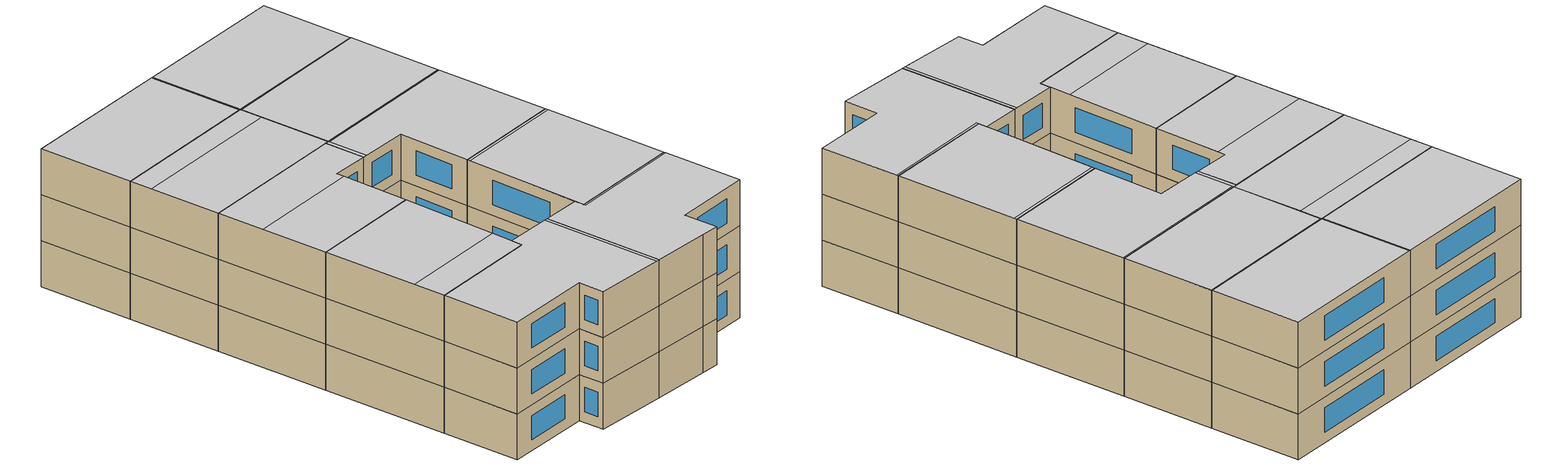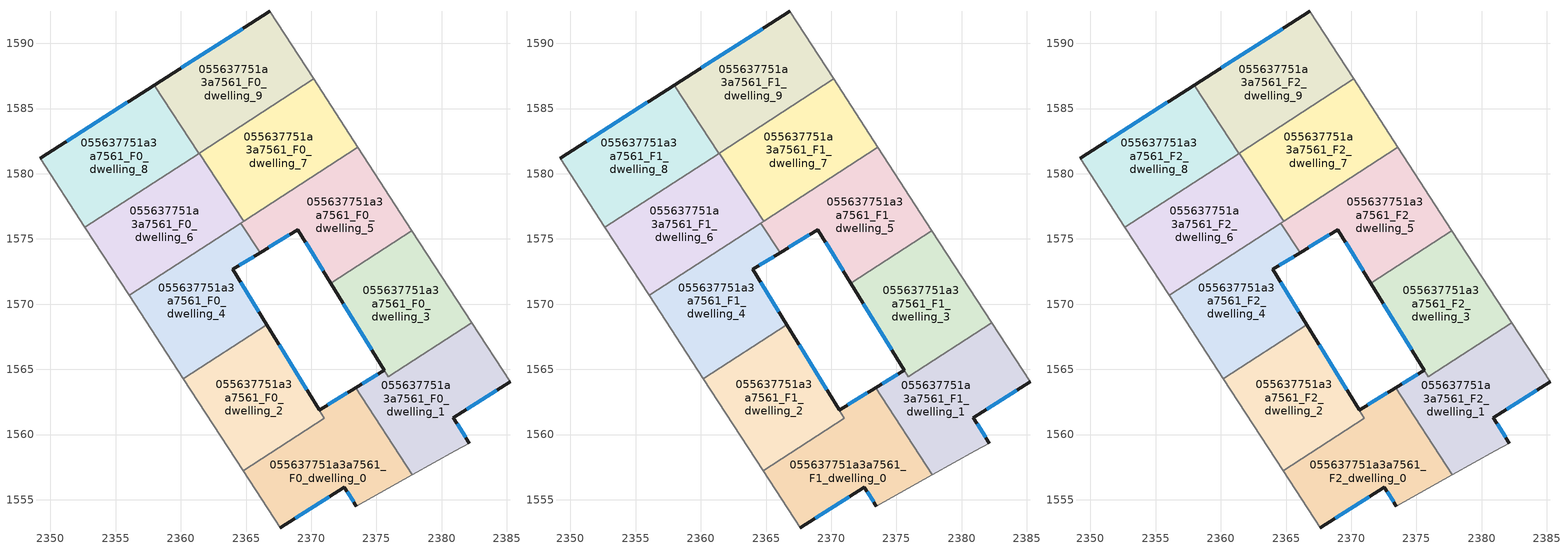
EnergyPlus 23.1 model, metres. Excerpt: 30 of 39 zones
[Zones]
055637751a3a7561_F0_dwelling_0
 floor ground (EU_floor_Construction): 2373.41,1563.59 2377.74,1556.91 2373.46,1554.52 2372.52,1555.98 2367.64,1552.87 2364.8,1557.23 2370.99,1561.25 2370.6,1561.88 z0
 wall outside (EU_wall_Construction): 2373.41,1563.59 2370.6,1561.88 / 2367.64,1552.87 2372.52,1555.98 2373.46,1554.52 z0:3
 wall to 055637751a3a7561_F0_dwelling_2 (EU_wall_Construction): 2370.6,1561.88 2370.99,1561.25 2364.8,1557.23 z0:3
 wall adiabatic (EU_wall_Construction): 2373.46,1554.52 2377.74,1556.91 / 2364.8,1557.23 2367.64,1552.87 z0:3
 wall to 055637751a3a7561_F0_dwelling_1 (EU_wall_Construction): 2377.74,1556.91 2373.41,1563.59 z0:3
 window (EU_Window_Construction): 2372.75,1563.19 2371.26,1562.29 / 2372.74,1555.63 2373.24,1554.86 / 2368.79,1553.6 2371.38,1555.25 z0.7:2.3
055637751a3a7561_F0_dwelling_1
 floor ground (EU_floor_Construction): 2382.3,1568.58 2385.24,1564.05 2380.89,1561.29 2382.12,1559.35 2381.05,1558.77 2377.74,1556.91 2373.41,1563.59 2375.6,1564.93 2375.91,1564.43 z0
 wall outside (EU_wall_Construction): 2382.12,1559.35 2380.89,1561.29 2385.24,1564.05 / 2375.6,1564.93 2373.41,1563.59 z0:3
 wall to 055637751a3a7561_F0_dwelling_3 (EU_wall_Construction): 2382.3,1568.58 2375.91,1564.43 2375.6,1564.93 z0:3
 wall adiabatic (EU_wall_Construction): 2385.24,1564.05 2382.3,1568.58 / 2377.74,1556.91 2381.05,1558.77 2382.12,1559.35 z0:3
 window (EU_Window_Construction): 2381.91,1561.93 2384.22,1563.4 / 2381.83,1559.81 2381.18,1560.83 / 2375.09,1564.62 2373.93,1563.91 z0.7:2.3
055637751a3a7561_F0_dwelling_2
 floor ground (EU_floor_Construction): 2366.59,1568.43 2370.99,1561.25 2364.8,1557.23 2360.2,1564.29 z0
 wall outside (EU_wall_Construction): 2370.6,1561.89 2366.59,1568.43 z0:3
 wall adiabatic (EU_wall_Construction): 2360.2,1564.29 2364.8,1557.23 z0:3
 wall to 055637751a3a7561_F0_dwelling_4 (EU_wall_Construction): 2366.59,1568.43 2360.2,1564.29 z0:3
 window (EU_Window_Construction): 2369.66,1563.42 2367.53,1566.9 z0.7:2.3
055637751a3a7561_F0_dwelling_3
 floor ground (EU_floor_Construction): 2377.72,1575.65 2382.3,1568.58 2375.91,1564.43 2371.5,1571.62 z0
 wall outside (EU_wall_Construction): 2371.5,1571.62 2375.6,1564.93 z0:3
 wall to 055637751a3a7561_F0_dwelling_5 (EU_wall_Construction): 2377.72,1575.65 2371.5,1571.62 z0:3
 wall adiabatic (EU_wall_Construction): 2382.3,1568.58 2377.72,1575.65 z0:3
 window (EU_Window_Construction): 2372.46,1570.05 2374.64,1566.5 z0.7:2.3
055637751a3a7561_F0_dwelling_4
 floor ground (EU_floor_Construction): 2364.6,1576.22 2366.08,1573.95 2363.98,1572.68 2366.59,1568.43 2360.2,1564.29 2356.05,1570.68 z0
 wall outside (EU_wall_Construction): 2366.59,1568.43 2363.98,1572.68 2366.08,1573.95 z0:3
 wall adiabatic (EU_wall_Construction): 2356.05,1570.68 2360.2,1564.29 z0:3
 wall to 055637751a3a7561_F0_dwelling_5 (EU_wall_Construction): 2366.08,1573.95 2364.6,1576.22 z0:3
 wall to 055637751a3a7561_F0_dwelling_6 (EU_wall_Construction): 2364.6,1576.22 2356.05,1570.68 z0:3
 window (EU_Window_Construction): 2365.98,1569.43 2364.6,1571.68 / 2364.48,1572.98 2365.58,1573.65 z0.7:2.3
055637751a3a7561_F0_dwelling_5
 floor ground (EU_floor_Construction): 2373.58,1582.04 2377.72,1575.65 2371.5,1571.62 2368.98,1575.72 2366.08,1573.95 2364.6,1576.22 z0
 wall outside (EU_wall_Construction): 2366.08,1573.95 2368.98,1575.72 2371.5,1571.62 z0:3
 wall adiabatic (EU_wall_Construction): 2377.72,1575.65 2373.58,1582.04 z0:3
 wall to 055637751a3a7561_F0_dwelling_7 (EU_wall_Construction): 2373.58,1582.04 2364.81,1576.36 z0:3
 wall to 055637751a3a7561_F0_dwelling_6 (EU_wall_Construction): 2364.81,1576.36 2364.6,1576.22 z0:3
 window (EU_Window_Construction): 2369.57,1574.76 2370.91,1572.58 / 2366.76,1574.37 2368.3,1575.31 z0.7:2.3
055637751a3a7561_F0_dwelling_6
 floor ground (EU_floor_Construction): 2361.41,1581.59 2364.81,1576.36 2356.05,1570.68 2352.64,1575.91 z0
 wall adiabatic (EU_wall_Construction): 2352.64,1575.91 2356.05,1570.68 z0:3
 wall to 055637751a3a7561_F0_dwelling_7 (EU_wall_Construction): 2364.81,1576.36 2361.41,1581.59 z0:3
 wall to 055637751a3a7561_F0_dwelling_8 (EU_wall_Construction): 2361.36,1581.55 2352.64,1575.91 z0:3
 wall to 055637751a3a7561_F0_dwelling_9 (EU_wall_Construction): 2361.41,1581.59 2361.36,1581.55 z0:3
055637751a3a7561_F0_dwelling_7
 floor ground (EU_floor_Construction): 2370.18,1587.28 2373.58,1582.04 2364.81,1576.36 2361.41,1581.59 z0
 wall adiabatic (EU_wall_Construction): 2373.58,1582.04 2370.18,1587.28 z0:3
 wall to 055637751a3a7561_F0_dwelling_9 (EU_wall_Construction): 2370.18,1587.28 2361.41,1581.59 z0:3
055637751a3a7561_F0_dwelling_8
 floor ground (EU_floor_Construction): 2357.97,1586.79 2361.36,1581.55 2352.64,1575.91 2349.2,1581.2 z0
 wall outside (EU_wall_Construction): 2357.97,1586.79 2349.2,1581.2 z0:3
 wall adiabatic (EU_wall_Construction): 2349.2,1581.2 2352.64,1575.91 z0:3
 wall to 055637751a3a7561_F0_dwelling_9 (EU_wall_Construction): 2361.36,1581.55 2357.97,1586.79 z0:3
 window (EU_Window_Construction): 2355.91,1585.47 2351.26,1582.51 z0.7:2.3
055637751a3a7561_F0_dwelling_9
 floor ground (EU_floor_Construction): 2366.83,1592.45 2370.18,1587.28 2361.36,1581.55 2357.97,1586.79 z0
 wall outside (EU_wall_Construction): 2366.83,1592.45 2357.97,1586.79 z0:3
 wall adiabatic (EU_wall_Construction): 2370.18,1587.28 2366.83,1592.45 z0:3
 window (EU_Window_Construction): 2364.75,1591.12 2360.05,1588.12 z0.7:2.3
055637751a3a7561_F1_dwelling_0
 floor to 055637751a3a7561_F0_dwelling_0 (EU_floor_Construction): 2373.41,1563.59 2377.74,1556.91 2373.46,1554.52 2372.52,1555.98 2367.64,1552.87 2364.8,1557.23 2370.99,1561.25 2370.6,1561.88 z3
 wall outside (EU_wall_Construction): 2373.41,1563.59 2370.6,1561.88 / 2367.64,1552.87 2372.52,1555.98 2373.46,1554.52 z3:6
 wall to 055637751a3a7561_F1_dwelling_2 (EU_wall_Construction): 2370.6,1561.88 2370.99,1561.25 2364.8,1557.23 z3:6
 wall adiabatic (EU_wall_Construction): 2373.46,1554.52 2377.74,1556.91 / 2364.8,1557.23 2367.64,1552.87 z3:6
 wall to 055637751a3a7561_F1_dwelling_1 (EU_wall_Construction): 2377.74,1556.91 2373.41,1563.59 z3:6
 window (EU_Window_Construction): 2372.75,1563.19 2371.26,1562.29 / 2372.74,1555.63 2373.24,1554.86 / 2368.79,1553.6 2371.38,1555.25 z3.7:5.3
055637751a3a7561_F1_dwelling_1
 floor to 055637751a3a7561_F0_dwelling_1 (EU_floor_Construction): 2382.3,1568.58 2385.24,1564.05 2380.89,1561.29 2382.12,1559.35 2381.05,1558.77 2377.74,1556.91 2373.41,1563.59 2375.6,1564.93 2375.91,1564.43 z3
 wall outside (EU_wall_Construction): 2382.12,1559.35 2380.89,1561.29 2385.24,1564.05 / 2375.6,1564.93 2373.41,1563.59 z3:6
 wall to 055637751a3a7561_F1_dwelling_3 (EU_wall_Construction): 2382.3,1568.58 2375.91,1564.43 2375.6,1564.93 z3:6
 wall adiabatic (EU_wall_Construction): 2385.24,1564.05 2382.3,1568.58 / 2377.74,1556.91 2381.05,1558.77 2382.12,1559.35 z3:6
 window (EU_Window_Construction): 2381.91,1561.93 2384.22,1563.4 / 2381.83,1559.81 2381.18,1560.83 / 2375.09,1564.62 2373.93,1563.91 z3.7:5.3
055637751a3a7561_F1_dwelling_2
 floor to 055637751a3a7561_F0_dwelling_2 (EU_floor_Construction): 2366.59,1568.43 2370.99,1561.25 2364.8,1557.23 2360.2,1564.29 z3
 wall outside (EU_wall_Construction): 2370.6,1561.89 2366.59,1568.43 z3:6
 wall adiabatic (EU_wall_Construction): 2360.2,1564.29 2364.8,1557.23 z3:6
 wall to 055637751a3a7561_F1_dwelling_4 (EU_wall_Construction): 2366.59,1568.43 2360.2,1564.29 z3:6
 window (EU_Window_Construction): 2369.66,1563.42 2367.53,1566.9 z3.7:5.3
055637751a3a7561_F1_dwelling_3
 floor to 055637751a3a7561_F0_dwelling_3 (EU_floor_Construction): 2377.72,1575.65 2382.3,1568.58 2375.91,1564.43 2371.5,1571.62 z3
 wall outside (EU_wall_Construction): 2371.5,1571.62 2375.6,1564.93 z3:6
 wall to 055637751a3a7561_F1_dwelling_5 (EU_wall_Construction): 2377.72,1575.65 2371.5,1571.62 z3:6
 wall adiabatic (EU_wall_Construction): 2382.3,1568.58 2377.72,1575.65 z3:6
 window (EU_Window_Construction): 2372.46,1570.05 2374.64,1566.5 z3.7:5.3
055637751a3a7561_F1_dwelling_4
 floor to 055637751a3a7561_F0_dwelling_4 (EU_floor_Construction): 2364.6,1576.22 2366.08,1573.95 2363.98,1572.68 2366.59,1568.43 2360.2,1564.29 2356.05,1570.68 z3
 wall outside (EU_wall_Construction): 2366.59,1568.43 2363.98,1572.68 2366.08,1573.95 z3:6
 wall adiabatic (EU_wall_Construction): 2356.05,1570.68 2360.2,1564.29 z3:6
 wall to 055637751a3a7561_F1_dwelling_5 (EU_wall_Construction): 2366.08,1573.95 2364.6,1576.22 z3:6
 wall to 055637751a3a7561_F1_dwelling_6 (EU_wall_Construction): 2364.6,1576.22 2356.05,1570.68 z3:6
 window (EU_Window_Construction): 2365.98,1569.43 2364.6,1571.68 / 2364.48,1572.98 2365.58,1573.65 z3.7:5.3
055637751a3a7561_F1_dwelling_5
 floor to 055637751a3a7561_F0_dwelling_5 (EU_floor_Construction): 2373.58,1582.04 2377.72,1575.65 2371.5,1571.62 2368.98,1575.72 2366.08,1573.95 2364.6,1576.22 z3
 wall outside (EU_wall_Construction): 2366.08,1573.95 2368.98,1575.72 2371.5,1571.62 z3:6
 wall adiabatic (EU_wall_Construction): 2377.72,1575.65 2373.58,1582.04 z3:6
 wall to 055637751a3a7561_F1_dwelling_7 (EU_wall_Construction): 2373.58,1582.04 2364.81,1576.36 z3:6
 wall to 055637751a3a7561_F1_dwelling_6 (EU_wall_Construction): 2364.81,1576.36 2364.6,1576.22 z3:6
 window (EU_Window_Construction): 2369.57,1574.76 2370.91,1572.58 / 2366.76,1574.37 2368.3,1575.31 z3.7:5.3
055637751a3a7561_F1_dwelling_6
 floor to 055637751a3a7561_F0_dwelling_6 (EU_floor_Construction): 2361.41,1581.59 2364.81,1576.36 2356.05,1570.68 2352.64,1575.91 z3
 wall adiabatic (EU_wall_Construction): 2352.64,1575.91 2356.05,1570.68 z3:6
 wall to 055637751a3a7561_F1_dwelling_7 (EU_wall_Construction): 2364.81,1576.36 2361.41,1581.59 z3:6
 wall to 055637751a3a7561_F1_dwelling_8 (EU_wall_Construction): 2361.36,1581.55 2352.64,1575.91 z3:6
 wall to 055637751a3a7561_F1_dwelling_9 (EU_wall_Construction): 2361.41,1581.59 2361.36,1581.55 z3:6
055637751a3a7561_F1_dwelling_7
 floor to 055637751a3a7561_F0_dwelling_7 (EU_floor_Construction): 2370.18,1587.28 2373.58,1582.04 2364.81,1576.36 2361.41,1581.59 z3
 wall adiabatic (EU_wall_Construction): 2373.58,1582.04 2370.18,1587.28 z3:6
 wall to 055637751a3a7561_F1_dwelling_9 (EU_wall_Construction): 2370.18,1587.28 2361.41,1581.59 z3:6
055637751a3a7561_F1_dwelling_8
 floor to 055637751a3a7561_F0_dwelling_8 (EU_floor_Construction): 2357.97,1586.79 2361.36,1581.55 2352.64,1575.91 2349.2,1581.2 z3
 wall outside (EU_wall_Construction): 2357.97,1586.79 2349.2,1581.2 z3:6
 wall adiabatic (EU_wall_Construction): 2349.2,1581.2 2352.64,1575.91 z3:6
 wall to 055637751a3a7561_F1_dwelling_9 (EU_wall_Construction): 2361.36,1581.55 2357.97,1586.79 z3:6
 window (EU_Window_Construction): 2355.91,1585.47 2351.26,1582.51 z3.7:5.3
055637751a3a7561_F1_dwelling_9
 floor to 055637751a3a7561_F0_dwelling_9 (EU_floor_Construction): 2366.83,1592.45 2370.18,1587.28 2361.36,1581.55 2357.97,1586.79 z3
 wall outside (EU_wall_Construction): 2366.83,1592.45 2357.97,1586.79 z3:6
 wall adiabatic (EU_wall_Construction): 2370.18,1587.28 2366.83,1592.45 z3:6
 window (EU_Window_Construction): 2364.75,1591.12 2360.05,1588.12 z3.7:5.3
055637751a3a7561_F2_dwelling_0
 floor to 055637751a3a7561_F1_dwelling_0 (EU_floor_Construction): 2373.41,1563.59 2377.74,1556.91 2373.46,1554.52 2372.52,1555.98 2367.64,1552.87 2364.8,1557.23 2370.99,1561.25 2370.6,1561.88 z6
 wall outside (EU_wall_Construction): 2373.41,1563.59 2370.6,1561.88 / 2367.64,1552.87 2372.52,1555.98 2373.46,1554.52 z6:9
 wall to 055637751a3a7561_F2_dwelling_2 (EU_wall_Construction): 2370.6,1561.88 2370.99,1561.25 2364.8,1557.23 z6:9
 wall adiabatic (EU_wall_Construction): 2373.46,1554.52 2377.74,1556.91 / 2364.8,1557.23 2367.64,1552.87 z6:9
 wall to 055637751a3a7561_F2_dwelling_1 (EU_wall_Construction): 2377.74,1556.91 2373.41,1563.59 z6:9
 window (EU_Window_Construction): 2372.75,1563.19 2371.26,1562.29 / 2372.74,1555.63 2373.24,1554.86 / 2368.79,1553.6 2371.38,1555.25 z6.7:8.3
 ceiling to 055637751a3a7561_F3_dwelling_3 (EU_floor_Construction): 2377.53,1556.8 2373.21,1563.47 2370.6,1561.88 2370.99,1561.25 2364.8,1557.23 2367.64,1552.87 2372.52,1555.98 2373.46,1554.52 z9
 ceiling adiabatic (EU_roof_Construction): 2377.74,1556.91 2373.41,1563.59 2373.21,1563.47 2377.53,1556.8 z9
055637751a3a7561_F2_dwelling_1
 floor to 055637751a3a7561_F1_dwelling_1 (EU_floor_Construction): 2382.3,1568.58 2385.24,1564.05 2380.89,1561.29 2382.12,1559.35 2381.05,1558.77 2377.74,1556.91 2373.41,1563.59 2375.6,1564.93 2375.91,1564.43 z6
 wall outside (EU_wall_Construction): 2382.12,1559.35 2380.89,1561.29 2385.24,1564.05 / 2375.6,1564.93 2373.41,1563.59 z6:9
 wall to 055637751a3a7561_F2_dwelling_3 (EU_wall_Construction): 2382.3,1568.58 2375.91,1564.43 2375.6,1564.93 z6:9
 wall adiabatic (EU_wall_Construction): 2385.24,1564.05 2382.3,1568.58 / 2377.74,1556.91 2381.05,1558.77 2382.12,1559.35 z6:9
 window (EU_Window_Construction): 2381.91,1561.93 2384.22,1563.4 / 2381.83,1559.81 2381.18,1560.83 / 2375.09,1564.62 2373.93,1563.91 z6.7:8.3
 ceiling to 055637751a3a7561_F3_dwelling_8 (EU_floor_Construction): 2382.12,1559.35 2380.89,1561.29 2385.24,1564.05 2382.39,1568.44 2375.99,1564.29 2375.6,1564.93 2373.41,1563.59 2377.74,1556.91 2381.05,1558.77 z9
 ceiling adiabatic (EU_roof_Construction): 2382.39,1568.44 2382.3,1568.58 2375.91,1564.43 2375.85,1564.53 2375.99,1564.29 z9
055637751a3a7561_F2_dwelling_2
 floor to 055637751a3a7561_F1_dwelling_2 (EU_floor_Construction): 2366.59,1568.43 2370.99,1561.25 2364.8,1557.23 2360.2,1564.29 z6
 wall outside (EU_wall_Construction): 2370.6,1561.89 2366.59,1568.43 z6:9
 wall adiabatic (EU_wall_Construction): 2360.2,1564.29 2364.8,1557.23 z6:9
 wall to 055637751a3a7561_F2_dwelling_4 (EU_wall_Construction): 2366.59,1568.43 2360.2,1564.29 z6:9
 window (EU_Window_Construction): 2369.66,1563.42 2367.53,1566.9 z6.7:8.3
 ceiling adiabatic (EU_roof_Construction): 2369.87,1563.08 2366.59,1568.43 2360.2,1564.29 2363.63,1559.03 z9
 ceiling to 055637751a3a7561_F3_dwelling_3 (EU_floor_Construction): 2370.99,1561.25 2369.87,1563.08 2363.63,1559.03 2364.8,1557.23 z9
055637751a3a7561_F2_dwelling_3
 floor to 055637751a3a7561_F1_dwelling_3 (EU_floor_Construction): 2377.72,1575.65 2382.3,1568.58 2375.91,1564.43 2371.5,1571.62 z6
 wall outside (EU_wall_Construction): 2371.5,1571.62 2375.6,1564.93 z6:9
 wall to 055637751a3a7561_F2_dwelling_5 (EU_wall_Construction): 2377.72,1575.65 2371.5,1571.62 z6:9
 wall adiabatic (EU_wall_Construction): 2382.3,1568.58 2377.72,1575.65 z6:9
 window (EU_Window_Construction): 2372.46,1570.05 2374.64,1566.5 z6.7:8.3
 ceiling adiabatic (EU_roof_Construction): 2382.3,1568.58 2377.84,1575.46 2371.61,1571.43 2375.91,1564.43 z9
 ceiling to 055637751a3a7561_F3_dwelling_6 (EU_floor_Construction): 2377.84,1575.46 2377.72,1575.65 2371.5,1571.62 2371.61,1571.43 z9
055637751a3a7561_F2_dwelling_4
 floor to 055637751a3a7561_F1_dwelling_4 (EU_floor_Construction): 2364.6,1576.22 2366.08,1573.95 2363.98,1572.68 2366.59,1568.43 2360.2,1564.29 2356.05,1570.68 z6
 wall outside (EU_wall_Construction): 2366.59,1568.43 2363.98,1572.68 2366.08,1573.95 z6:9
 wall adiabatic (EU_wall_Construction): 2356.05,1570.68 2360.2,1564.29 z6:9
 wall to 055637751a3a7561_F2_dwelling_5 (EU_wall_Construction): 2366.08,1573.95 2364.6,1576.22 z6:9
 wall to 055637751a3a7561_F2_dwelling_6 (EU_wall_Construction): 2364.6,1576.22 2356.05,1570.68 z6:9
 window (EU_Window_Construction): 2365.98,1569.43 2364.6,1571.68 / 2364.48,1572.98 2365.58,1573.65 z6.7:8.3
 ceiling to 055637751a3a7561_F3_dwelling_1 (EU_floor_Construction): 2364.26,1572.24 2363.98,1572.68 2366.08,1573.95 2364.6,1576.22 2356.05,1570.68 2357.77,1568.03 z9
 ceiling to 055637751a3a7561_F3_dwelling_2 (EU_floor_Construction): 2366.59,1568.43 2364.26,1572.24 2357.77,1568.03 2360.2,1564.29 z9
055637751a3a7561_F2_dwelling_5
 floor to 055637751a3a7561_F1_dwelling_5 (EU_floor_Construction): 2373.58,1582.04 2377.72,1575.65 2371.5,1571.62 2368.98,1575.72 2366.08,1573.95 2364.6,1576.22 z6
 wall outside (EU_wall_Construction): 2366.08,1573.95 2368.98,1575.72 2371.5,1571.62 z6:9
 wall adiabatic (EU_wall_Construction): 2377.72,1575.65 2373.58,1582.04 z6:9
 wall to 055637751a3a7561_F2_dwelling_7 (EU_wall_Construction): 2373.58,1582.04 2364.81,1576.36 z6:9
 wall to 055637751a3a7561_F2_dwelling_6 (EU_wall_Construction): 2364.81,1576.36 2364.6,1576.22 z6:9
 window (EU_Window_Construction): 2369.57,1574.76 2370.91,1572.58 / 2366.76,1574.37 2368.3,1575.31 z6.7:8.3
 ceiling to 055637751a3a7561_F3_dwelling_6 (EU_floor_Construction): 2377.72,1575.65 2373.62,1581.97 2364.88,1576.31 2366.31,1574.1 2368.98,1575.72 2371.5,1571.62 z9
 ceiling to 055637751a3a7561_F3_dwelling_5 (EU_floor_Construction): 2373.62,1581.97 2373.58,1582.04 2364.84,1576.38 2364.88,1576.31 z9
 ceiling to 055637751a3a7561_F3_dwelling_1 (EU_floor_Construction): 2366.31,1574.1 2364.84,1576.38 2364.6,1576.22 2366.08,1573.95 z9
055637751a3a7561_F2_dwelling_6
 floor to 055637751a3a7561_F1_dwelling_6 (EU_floor_Construction): 2361.41,1581.59 2364.81,1576.36 2356.05,1570.68 2352.64,1575.91 z6
 wall adiabatic (EU_wall_Construction): 2352.64,1575.91 2356.05,1570.68 z6:9
 wall to 055637751a3a7561_F2_dwelling_7 (EU_wall_Construction): 2364.81,1576.36 2361.41,1581.59 z6:9
 wall to 055637751a3a7561_F2_dwelling_8 (EU_wall_Construction): 2361.36,1581.55 2352.64,1575.91 z6:9
 wall to 055637751a3a7561_F2_dwelling_9 (EU_wall_Construction): 2361.41,1581.59 2361.36,1581.55 z6:9
 ceiling to 055637751a3a7561_F3_dwelling_0 (EU_floor_Construction): 2362.23,1580.34 2361.41,1581.59 2352.64,1575.91 2353.46,1574.66 z9
 ceiling adiabatic (EU_roof_Construction): 2364.81,1576.36 2362.23,1580.34 2353.46,1574.66 2356.05,1570.68 z9
055637751a3a7561_F2_dwelling_7
 floor to 055637751a3a7561_F1_dwelling_7 (EU_floor_Construction): 2370.18,1587.28 2373.58,1582.04 2364.81,1576.36 2361.41,1581.59 z6
 wall adiabatic (EU_wall_Construction): 2373.58,1582.04 2370.18,1587.28 z6:9
 wall to 055637751a3a7561_F2_dwelling_9 (EU_wall_Construction): 2370.18,1587.28 2361.41,1581.59 z6:9
 ceiling to 055637751a3a7561_F3_dwelling_5 (EU_floor_Construction): 2373.58,1582.04 2370.22,1587.22 2361.48,1581.56 2364.84,1576.38 z9
 ceiling to 055637751a3a7561_F3_dwelling_4 (EU_floor_Construction): 2370.22,1587.22 2370.18,1587.28 2361.45,1581.61 2361.48,1581.56 z9
 ceiling to 055637751a3a7561_F3_dwelling_0 (EU_floor_Construction): 2362.26,1580.36 2361.44,1581.61 2361.41,1581.59 2362.23,1580.34 z9
 ceiling adiabatic (EU_roof_Construction): 2364.84,1576.38 2361.44,1581.61 2362.26,1580.36 2362.23,1580.34 2364.81,1576.36 z9
055637751a3a7561_F2_dwelling_8
 floor to 055637751a3a7561_F1_dwelling_8 (EU_floor_Construction): 2357.97,1586.79 2361.36,1581.55 2352.64,1575.91 2349.2,1581.2 z6
 wall outside (EU_wall_Construction): 2357.97,1586.79 2349.2,1581.2 z6:9
 wall adiabatic (EU_wall_Construction): 2349.2,1581.2 2352.64,1575.91 z6:9
 wall to 055637751a3a7561_F2_dwelling_9 (EU_wall_Construction): 2361.36,1581.55 2357.97,1586.79 z6:9
 window (EU_Window_Construction): 2355.91,1585.47 2351.26,1582.51 z6.7:8.3
 ceiling to 055637751a3a7561_F3_dwelling_0 (EU_floor_Construction): 2361.36,1581.55 2357.97,1586.79 2349.2,1581.2 2352.64,1575.91 z9
055637751a3a7561_F2_dwelling_9
 floor to 055637751a3a7561_F1_dwelling_9 (EU_floor_Construction): 2366.83,1592.45 2370.18,1587.28 2361.36,1581.55 2357.97,1586.79 z6
 wall outside (EU_wall_Construction): 2366.83,1592.45 2357.97,1586.79 z6:9
 wall adiabatic (EU_wall_Construction): 2370.18,1587.28 2366.83,1592.45 z6:9
 window (EU_Window_Construction): 2364.75,1591.12 2360.05,1588.12 z6.7:8.3
 ceiling to 055637751a3a7561_F3_dwelling_4 (EU_floor_Construction): 2370.18,1587.28 2366.83,1592.45 2358.05,1586.84 2361.44,1581.61 z9
 ceiling to 055637751a3a7561_F3_dwelling_0 (EU_floor_Construction): 2361.44,1581.61 2358.05,1586.84 2357.97,1586.79 2361.36,1581.55 z9
[Building]
EU S2 Campaign: North Axis=0; Terrain=City; Solar Distribution=FullExterior
[Site:Location]
Budapest.Ferenc.Liszt.Intl.AP: Latitude=47.437; Longitude=19.256; Time Zone=1; Elevation=185
[SizingPeriod:WeatherFileDays]
AnnualSizingPeriod: Begin Month=1; Begin Day of Month=1; End Month=12; End Day of Month=31; Day of Week for Start Day=Monday; Use Weather File Daylight Saving Period=No; Use Weather File Rain and Snow Indicators=No
[MATERIAL]
EU_InternalMass_Material: Roughness=MediumRough; Thickness=0.1; Conductivity=1; Density=1800; Specific Heat=900; Thermal Absorptance=0.9; Solar Absorptance=0.7; Visible Absorptance=0.7
[MATERIAL:NOMASS] Roughness=MediumRough; Thermal Absorptance=0.9; Solar Absorptance=0.7; Visible Absorptance=0.7
Name | Thermal Resistance
EU_wall_NoMass | 0.832559
EU_roof_NoMass | 1.39638
EU_floor_NoMass | 0.872794
[WINDOWMATERIAL:SIMPLEGLAZINGSYSTEM]
EU_Window_SimpleGlazing: UFactor=2.79869; Solar Heat Gain Coefficient=0.75; Visible Transmittance=0.75
[CONSTRUCTION]
EU_wall_Construction: EU_wall_NoMass
EU_roof_Construction: EU_roof_NoMass
EU_floor_Construction: EU_floor_NoMass
EU_Window_Construction: EU_Window_SimpleGlazing
EU_InternalMass_Construction: EU_InternalMass_Material
[ZONE] Type=1; Multiplier=1; Ceiling Height=autocalculate; Floor Area=autocalculate; Part of Total Floor Area=Yes
Name | Volume
055637751a3a7561_F0_dwelling_0; 055637751a3a7561_F1_dwelling_0; 055637751a3a7561_F2_dwelling_0 | 202.496
055637751a3a7561_F0_dwelling_1; 055637751a3a7561_F1_dwelling_1; 055637751a3a7561_F2_dwelling_1 | 200.326
055637751a3a7561_F0_dwelling_2; 055637751a3a7561_F1_dwelling_2; 055637751a3a7561_F2_dwelling_2 | 189.456
055637751a3a7561_F0_dwelling_3; 055637751a3a7561_F1_dwelling_3; 055637751a3a7561_F2_dwelling_3 | 190.012
055637751a3a7561_F0_dwelling_4; 055637751a3a7561_F1_dwelling_4; 055637751a3a7561_F2_dwelling_4 | 195.623
055637751a3a7561_F0_dwelling_5; 055637751a3a7561_F1_dwelling_5; 055637751a3a7561_F2_dwelling_5 | 195.598
055637751a3a7561_F0_dwelling_6; 055637751a3a7561_F1_dwelling_6; 055637751a3a7561_F2_dwelling_6 | 195.557
055637751a3a7561_F0_dwelling_7; 055637751a3a7561_F1_dwelling_7; 055637751a3a7561_F2_dwelling_7 | 195.584
055637751a3a7561_F0_dwelling_8; 055637751a3a7561_F1_dwelling_8; 055637751a3a7561_F2_dwelling_8 | 195.581
055637751a3a7561_F0_dwelling_9; 055637751a3a7561_F1_dwelling_9; 055637751a3a7561_F2_dwelling_9 | 195.592
[INTERNALMASS] Construction=EU_InternalMass_Construction
Name | Zone or ZoneList | Surface Area
055637751a3a7561_F0_dwelling_0_EU_InternalMass | 055637751a3a7561_F0_dwelling_0 | 67.5023
055637751a3a7561_F0_dwelling_1_EU_InternalMass | 055637751a3a7561_F0_dwelling_1 | 66.7905
055637751a3a7561_F0_dwelling_2_EU_InternalMass | 055637751a3a7561_F0_dwelling_2 | 63.1517
055637751a3a7561_F0_dwelling_3_EU_InternalMass | 055637751a3a7561_F0_dwelling_3 | 63.3395
055637751a3a7561_F0_dwelling_4_EU_InternalMass | 055637751a3a7561_F0_dwelling_4 | 65.2073
055637751a3a7561_F0_dwelling_5_EU_InternalMass | 055637751a3a7561_F0_dwelling_5 | 65.1992
055637751a3a7561_F0_dwelling_6_EU_InternalMass | 055637751a3a7561_F0_dwelling_6 | 65.1855
055637751a3a7561_F0_dwelling_7_EU_InternalMass | 055637751a3a7561_F0_dwelling_7 | 65.1947
055637751a3a7561_F0_dwelling_8_EU_InternalMass | 055637751a3a7561_F0_dwelling_8 | 65.1937
055637751a3a7561_F0_dwelling_9_EU_InternalMass | 055637751a3a7561_F0_dwelling_9 | 65.1972
055637751a3a7561_F1_dwelling_0_EU_InternalMass | 055637751a3a7561_F1_dwelling_0 | 67.5023
055637751a3a7561_F1_dwelling_1_EU_InternalMass | 055637751a3a7561_F1_dwelling_1 | 66.7905
055637751a3a7561_F1_dwelling_2_EU_InternalMass | 055637751a3a7561_F1_dwelling_2 | 63.1517
055637751a3a7561_F1_dwelling_3_EU_InternalMass | 055637751a3a7561_F1_dwelling_3 | 63.3395
055637751a3a7561_F1_dwelling_4_EU_InternalMass | 055637751a3a7561_F1_dwelling_4 | 65.2073
055637751a3a7561_F1_dwelling_5_EU_InternalMass | 055637751a3a7561_F1_dwelling_5 | 65.1992
055637751a3a7561_F1_dwelling_6_EU_InternalMass | 055637751a3a7561_F1_dwelling_6 | 65.1855
055637751a3a7561_F1_dwelling_7_EU_InternalMass | 055637751a3a7561_F1_dwelling_7 | 65.1947
055637751a3a7561_F1_dwelling_8_EU_InternalMass | 055637751a3a7561_F1_dwelling_8 | 65.1937
055637751a3a7561_F1_dwelling_9_EU_InternalMass | 055637751a3a7561_F1_dwelling_9 | 65.1972
055637751a3a7561_F2_dwelling_0_EU_InternalMass | 055637751a3a7561_F2_dwelling_0 | 67.5023
055637751a3a7561_F2_dwelling_1_EU_InternalMass | 055637751a3a7561_F2_dwelling_1 | 66.7905
055637751a3a7561_F2_dwelling_2_EU_InternalMass | 055637751a3a7561_F2_dwelling_2 | 63.1517
055637751a3a7561_F2_dwelling_3_EU_InternalMass | 055637751a3a7561_F2_dwelling_3 | 63.3395
055637751a3a7561_F2_dwelling_4_EU_InternalMass | 055637751a3a7561_F2_dwelling_4 | 65.2073
055637751a3a7561_F2_dwelling_5_EU_InternalMass | 055637751a3a7561_F2_dwelling_5 | 65.1992
055637751a3a7561_F2_dwelling_6_EU_InternalMass | 055637751a3a7561_F2_dwelling_6 | 65.1855
055637751a3a7561_F2_dwelling_7_EU_InternalMass | 055637751a3a7561_F2_dwelling_7 | 65.1947
055637751a3a7561_F2_dwelling_8_EU_InternalMass | 055637751a3a7561_F2_dwelling_8 | 65.1937
055637751a3a7561_F2_dwelling_9_EU_InternalMass | 055637751a3a7561_F2_dwelling_9 | 65.1972
[OTHEREQUIPMENT] Fuel Type=Electricity; Design Level Calculation Method=Watts/Area; Power per Zone Floor Area=1; Fraction Latent=0; Fraction Radiant=0; Fraction Lost=0; Carbon Dioxide Generation Rate=0; EndUse Subcategory=EU_Step8_InternalGains
Name | Zone or ZoneList or Space or SpaceList | Schedule
EU_Step8_InternalGain_055637751a3a7561_F0_dwelling_0_f000 | 055637751a3a7561_F0_dwelling_0 | EU_Step8_GainSchedule_055637751a3a7561_F0_dwelling_0_f000
EU_Step8_InternalGain_055637751a3a7561_F0_dwelling_1_f000 | 055637751a3a7561_F0_dwelling_1 | EU_Step8_GainSchedule_055637751a3a7561_F0_dwelling_1_f000
EU_Step8_InternalGain_055637751a3a7561_F0_dwelling_2_f000 | 055637751a3a7561_F0_dwelling_2 | EU_Step8_GainSchedule_055637751a3a7561_F0_dwelling_2_f000
EU_Step8_InternalGain_055637751a3a7561_F0_dwelling_3_f000 | 055637751a3a7561_F0_dwelling_3 | EU_Step8_GainSchedule_055637751a3a7561_F0_dwelling_3_f000
EU_Step8_InternalGain_055637751a3a7561_F0_dwelling_4_f000 | 055637751a3a7561_F0_dwelling_4 | EU_Step8_GainSchedule_055637751a3a7561_F0_dwelling_4_f000
EU_Step8_InternalGain_055637751a3a7561_F0_dwelling_5_f000 | 055637751a3a7561_F0_dwelling_5 | EU_Step8_GainSchedule_055637751a3a7561_F0_dwelling_5_f000
EU_Step8_InternalGain_055637751a3a7561_F0_dwelling_6_f000 | 055637751a3a7561_F0_dwelling_6 | EU_Step8_GainSchedule_055637751a3a7561_F0_dwelling_6_f000
EU_Step8_InternalGain_055637751a3a7561_F0_dwelling_7_f000 | 055637751a3a7561_F0_dwelling_7 | EU_Step8_GainSchedule_055637751a3a7561_F0_dwelling_7_f000
EU_Step8_InternalGain_055637751a3a7561_F0_dwelling_8_f000 | 055637751a3a7561_F0_dwelling_8 | EU_Step8_GainSchedule_055637751a3a7561_F0_dwelling_8_f000
EU_Step8_InternalGain_055637751a3a7561_F0_dwelling_9_f000 | 055637751a3a7561_F0_dwelling_9 | EU_Step8_GainSchedule_055637751a3a7561_F0_dwelling_9_f000
EU_Step8_InternalGain_055637751a3a7561_F1_dwelling_0_f000 | 055637751a3a7561_F1_dwelling_0 | EU_Step8_GainSchedule_055637751a3a7561_F1_dwelling_0_f000
EU_Step8_InternalGain_055637751a3a7561_F1_dwelling_1_f000 | 055637751a3a7561_F1_dwelling_1 | EU_Step8_GainSchedule_055637751a3a7561_F1_dwelling_1_f000
EU_Step8_InternalGain_055637751a3a7561_F1_dwelling_2_f000 | 055637751a3a7561_F1_dwelling_2 | EU_Step8_GainSchedule_055637751a3a7561_F1_dwelling_2_f000
EU_Step8_InternalGain_055637751a3a7561_F1_dwelling_3_f000 | 055637751a3a7561_F1_dwelling_3 | EU_Step8_GainSchedule_055637751a3a7561_F1_dwelling_3_f000
EU_Step8_InternalGain_055637751a3a7561_F1_dwelling_4_f000 | 055637751a3a7561_F1_dwelling_4 | EU_Step8_GainSchedule_055637751a3a7561_F1_dwelling_4_f000
EU_Step8_InternalGain_055637751a3a7561_F1_dwelling_5_f000 | 055637751a3a7561_F1_dwelling_5 | EU_Step8_GainSchedule_055637751a3a7561_F1_dwelling_5_f000
EU_Step8_InternalGain_055637751a3a7561_F1_dwelling_6_f000 | 055637751a3a7561_F1_dwelling_6 | EU_Step8_GainSchedule_055637751a3a7561_F1_dwelling_6_f000
EU_Step8_InternalGain_055637751a3a7561_F1_dwelling_7_f000 | 055637751a3a7561_F1_dwelling_7 | EU_Step8_GainSchedule_055637751a3a7561_F1_dwelling_7_f000
EU_Step8_InternalGain_055637751a3a7561_F1_dwelling_8_f000 | 055637751a3a7561_F1_dwelling_8 | EU_Step8_GainSchedule_055637751a3a7561_F1_dwelling_8_f000
EU_Step8_InternalGain_055637751a3a7561_F1_dwelling_9_f000 | 055637751a3a7561_F1_dwelling_9 | EU_Step8_GainSchedule_055637751a3a7561_F1_dwelling_9_f000
EU_Step8_InternalGain_055637751a3a7561_F2_dwelling_0_f000 | 055637751a3a7561_F2_dwelling_0 | EU_Step8_GainSchedule_055637751a3a7561_F2_dwelling_0_f000
EU_Step8_InternalGain_055637751a3a7561_F2_dwelling_1_f000 | 055637751a3a7561_F2_dwelling_1 | EU_Step8_GainSchedule_055637751a3a7561_F2_dwelling_1_f000
EU_Step8_InternalGain_055637751a3a7561_F2_dwelling_2_f000 | 055637751a3a7561_F2_dwelling_2 | EU_Step8_GainSchedule_055637751a3a7561_F2_dwelling_2_f000
EU_Step8_InternalGain_055637751a3a7561_F2_dwelling_3_f000 | 055637751a3a7561_F2_dwelling_3 | EU_Step8_GainSchedule_055637751a3a7561_F2_dwelling_3_f000
EU_Step8_InternalGain_055637751a3a7561_F2_dwelling_4_f000 | 055637751a3a7561_F2_dwelling_4 | EU_Step8_GainSchedule_055637751a3a7561_F2_dwelling_4_f000
EU_Step8_InternalGain_055637751a3a7561_F2_dwelling_5_f000 | 055637751a3a7561_F2_dwelling_5 | EU_Step8_GainSchedule_055637751a3a7561_F2_dwelling_5_f000
EU_Step8_InternalGain_055637751a3a7561_F2_dwelling_6_f000 | 055637751a3a7561_F2_dwelling_6 | EU_Step8_GainSchedule_055637751a3a7561_F2_dwelling_6_f000
EU_Step8_InternalGain_055637751a3a7561_F2_dwelling_7_f000 | 055637751a3a7561_F2_dwelling_7 | EU_Step8_GainSchedule_055637751a3a7561_F2_dwelling_7_f000
EU_Step8_InternalGain_055637751a3a7561_F2_dwelling_8_f000 | 055637751a3a7561_F2_dwelling_8 | EU_Step8_GainSchedule_055637751a3a7561_F2_dwelling_8_f000
EU_Step8_InternalGain_055637751a3a7561_F2_dwelling_9_f000 | 055637751a3a7561_F2_dwelling_9 | EU_Step8_GainSchedule_055637751a3a7561_F2_dwelling_9_f000
[ZONEVENTILATION:DESIGNFLOWRATE] Schedule=EU_AlwaysOn; Design Flow Rate Calculation Method=AirChanges/Hour; Air Changes per Hour=0.475469; Ventilation Type=Natural; Fan Pressure Rise=0; Fan Total Efficiency=1; Constant Term Coefficient=1; Temperature Term Coefficient=0; Velocity Term Coefficient=0; Velocity Squared Term Coefficient=0; Minimum Indoor Temperature=-100; Maximum Indoor Temperature=100; Delta Temperature=-100; Minimum Outdoor Temperature=-100; Maximum Outdoor Temperature=100; Maximum Wind Speed=40
Name | Zone or ZoneList or Space or SpaceList
EU_ConstantAir_055637751a3a7561_F0_dwelling_0 | 055637751a3a7561_F0_dwelling_0
EU_ConstantAir_055637751a3a7561_F0_dwelling_1 | 055637751a3a7561_F0_dwelling_1
EU_ConstantAir_055637751a3a7561_F0_dwelling_2 | 055637751a3a7561_F0_dwelling_2
EU_ConstantAir_055637751a3a7561_F0_dwelling_3 | 055637751a3a7561_F0_dwelling_3
EU_ConstantAir_055637751a3a7561_F0_dwelling_4 | 055637751a3a7561_F0_dwelling_4
EU_ConstantAir_055637751a3a7561_F0_dwelling_5 | 055637751a3a7561_F0_dwelling_5
EU_ConstantAir_055637751a3a7561_F0_dwelling_6 | 055637751a3a7561_F0_dwelling_6
EU_ConstantAir_055637751a3a7561_F0_dwelling_7 | 055637751a3a7561_F0_dwelling_7
EU_ConstantAir_055637751a3a7561_F0_dwelling_8 | 055637751a3a7561_F0_dwelling_8
EU_ConstantAir_055637751a3a7561_F0_dwelling_9 | 055637751a3a7561_F0_dwelling_9
EU_ConstantAir_055637751a3a7561_F1_dwelling_0 | 055637751a3a7561_F1_dwelling_0
EU_ConstantAir_055637751a3a7561_F1_dwelling_1 | 055637751a3a7561_F1_dwelling_1
EU_ConstantAir_055637751a3a7561_F1_dwelling_2 | 055637751a3a7561_F1_dwelling_2
EU_ConstantAir_055637751a3a7561_F1_dwelling_3 | 055637751a3a7561_F1_dwelling_3
EU_ConstantAir_055637751a3a7561_F1_dwelling_4 | 055637751a3a7561_F1_dwelling_4
EU_ConstantAir_055637751a3a7561_F1_dwelling_5 | 055637751a3a7561_F1_dwelling_5
EU_ConstantAir_055637751a3a7561_F1_dwelling_6 | 055637751a3a7561_F1_dwelling_6
EU_ConstantAir_055637751a3a7561_F1_dwelling_7 | 055637751a3a7561_F1_dwelling_7
EU_ConstantAir_055637751a3a7561_F1_dwelling_8 | 055637751a3a7561_F1_dwelling_8
EU_ConstantAir_055637751a3a7561_F1_dwelling_9 | 055637751a3a7561_F1_dwelling_9
EU_ConstantAir_055637751a3a7561_F2_dwelling_0 | 055637751a3a7561_F2_dwelling_0
EU_ConstantAir_055637751a3a7561_F2_dwelling_1 | 055637751a3a7561_F2_dwelling_1
EU_ConstantAir_055637751a3a7561_F2_dwelling_2 | 055637751a3a7561_F2_dwelling_2
EU_ConstantAir_055637751a3a7561_F2_dwelling_3 | 055637751a3a7561_F2_dwelling_3
EU_ConstantAir_055637751a3a7561_F2_dwelling_4 | 055637751a3a7561_F2_dwelling_4
EU_ConstantAir_055637751a3a7561_F2_dwelling_5 | 055637751a3a7561_F2_dwelling_5
EU_ConstantAir_055637751a3a7561_F2_dwelling_6 | 055637751a3a7561_F2_dwelling_6
EU_ConstantAir_055637751a3a7561_F2_dwelling_7 | 055637751a3a7561_F2_dwelling_7
EU_ConstantAir_055637751a3a7561_F2_dwelling_8 | 055637751a3a7561_F2_dwelling_8
EU_ConstantAir_055637751a3a7561_F2_dwelling_9 | 055637751a3a7561_F2_dwelling_9
[HVACTEMPLATE:THERMOSTAT] Constant Heating Setpoint=20; Constant Cooling Setpoint=50
EU_HeatOnly_055637751a3a7561_F0_dwelling_0; EU_HeatOnly_055637751a3a7561_F0_dwelling_1; EU_HeatOnly_055637751a3a7561_F0_dwelling_2; EU_HeatOnly_055637751a3a7561_F0_dwelling_3; EU_HeatOnly_055637751a3a7561_F0_dwelling_4; EU_HeatOnly_055637751a3a7561_F0_dwelling_5; EU_HeatOnly_055637751a3a7561_F0_dwelling_6; EU_HeatOnly_055637751a3a7561_F0_dwelling_7; EU_HeatOnly_055637751a3a7561_F0_dwelling_8; EU_HeatOnly_055637751a3a7561_F0_dwelling_9; EU_HeatOnly_055637751a3a7561_F1_dwelling_0; EU_HeatOnly_055637751a3a7561_F1_dwelling_1; EU_HeatOnly_055637751a3a7561_F1_dwelling_2; EU_HeatOnly_055637751a3a7561_F1_dwelling_3; EU_HeatOnly_055637751a3a7561_F1_dwelling_4; EU_HeatOnly_055637751a3a7561_F1_dwelling_5; EU_HeatOnly_055637751a3a7561_F1_dwelling_6; EU_HeatOnly_055637751a3a7561_F1_dwelling_7; EU_HeatOnly_055637751a3a7561_F1_dwelling_8; EU_HeatOnly_055637751a3a7561_F1_dwelling_9; EU_HeatOnly_055637751a3a7561_F2_dwelling_0; EU_HeatOnly_055637751a3a7561_F2_dwelling_1; EU_HeatOnly_055637751a3a7561_F2_dwelling_2; EU_HeatOnly_055637751a3a7561_F2_dwelling_3; EU_HeatOnly_055637751a3a7561_F2_dwelling_4; EU_HeatOnly_055637751a3a7561_F2_dwelling_5; EU_HeatOnly_055637751a3a7561_F2_dwelling_6; EU_HeatOnly_055637751a3a7561_F2_dwelling_7; EU_HeatOnly_055637751a3a7561_F2_dwelling_8; EU_HeatOnly_055637751a3a7561_F2_dwelling_9; EU_HeatOnly_055637751a3a7561_F3_dwelling_0; EU_HeatOnly_055637751a3a7561_F3_dwelling_1; EU_HeatOnly_055637751a3a7561_F3_dwelling_2; EU_HeatOnly_055637751a3a7561_F3_dwelling_3; EU_HeatOnly_055637751a3a7561_F3_dwelling_4; EU_HeatOnly_055637751a3a7561_F3_dwelling_5; EU_HeatOnly_055637751a3a7561_F3_dwelling_6; EU_HeatOnly_055637751a3a7561_F3_dwelling_7; EU_HeatOnly_055637751a3a7561_F3_dwelling_8
[HVACTEMPLATE:ZONE:IDEALLOADSAIRSYSTEM] System Availability Schedule=EU_AlwaysOn; Maximum Heating Supply Air Temperature=50; Minimum Cooling Supply Air Temperature=13; Maximum Heating Supply Air Humidity Ratio=0.0156; Minimum Cooling Supply Air Humidity Ratio=0.0077; Heating Limit=NoLimit; Cooling Limit=NoLimit; Heating Availability Schedule=EU_AlwaysOn; Cooling Availability Schedule=EU_CoolingOff; Dehumidification Control Type=ConstantSensibleHeatRatio; Cooling Sensible Heat Ratio=0.7; Dehumidification Setpoint=60; Humidification Control Type=None; Humidification Setpoint=30; Outdoor Air Method=None; Outdoor Air Flow Rate per Person=0.00944; Outdoor Air Flow Rate per Zone Floor Area=0; Outdoor Air Flow Rate per Zone=0; Demand Controlled Ventilation Type=None; Outdoor Air Economizer Type=NoEconomizer; Heat Recovery Type=None; Sensible Heat Recovery Effectiveness=0.7; Latent Heat Recovery Effectiveness=0.65
Name | Template Thermostat
055637751a3a7561_F0_dwelling_0 | EU_HeatOnly_055637751a3a7561_F0_dwelling_0
055637751a3a7561_F0_dwelling_1 | EU_HeatOnly_055637751a3a7561_F0_dwelling_1
055637751a3a7561_F0_dwelling_2 | EU_HeatOnly_055637751a3a7561_F0_dwelling_2
055637751a3a7561_F0_dwelling_3 | EU_HeatOnly_055637751a3a7561_F0_dwelling_3
055637751a3a7561_F0_dwelling_4 | EU_HeatOnly_055637751a3a7561_F0_dwelling_4
055637751a3a7561_F0_dwelling_5 | EU_HeatOnly_055637751a3a7561_F0_dwelling_5
055637751a3a7561_F0_dwelling_6 | EU_HeatOnly_055637751a3a7561_F0_dwelling_6
055637751a3a7561_F0_dwelling_7 | EU_HeatOnly_055637751a3a7561_F0_dwelling_7
055637751a3a7561_F0_dwelling_8 | EU_HeatOnly_055637751a3a7561_F0_dwelling_8
055637751a3a7561_F0_dwelling_9 | EU_HeatOnly_055637751a3a7561_F0_dwelling_9
055637751a3a7561_F1_dwelling_0 | EU_HeatOnly_055637751a3a7561_F1_dwelling_0
055637751a3a7561_F1_dwelling_1 | EU_HeatOnly_055637751a3a7561_F1_dwelling_1
055637751a3a7561_F1_dwelling_2 | EU_HeatOnly_055637751a3a7561_F1_dwelling_2
055637751a3a7561_F1_dwelling_3 | EU_HeatOnly_055637751a3a7561_F1_dwelling_3
055637751a3a7561_F1_dwelling_4 | EU_HeatOnly_055637751a3a7561_F1_dwelling_4
055637751a3a7561_F1_dwelling_5 | EU_HeatOnly_055637751a3a7561_F1_dwelling_5
055637751a3a7561_F1_dwelling_6 | EU_HeatOnly_055637751a3a7561_F1_dwelling_6
055637751a3a7561_F1_dwelling_7 | EU_HeatOnly_055637751a3a7561_F1_dwelling_7
055637751a3a7561_F1_dwelling_8 | EU_HeatOnly_055637751a3a7561_F1_dwelling_8
055637751a3a7561_F1_dwelling_9 | EU_HeatOnly_055637751a3a7561_F1_dwelling_9
055637751a3a7561_F2_dwelling_0 | EU_HeatOnly_055637751a3a7561_F2_dwelling_0
055637751a3a7561_F2_dwelling_1 | EU_HeatOnly_055637751a3a7561_F2_dwelling_1
055637751a3a7561_F2_dwelling_2 | EU_HeatOnly_055637751a3a7561_F2_dwelling_2
055637751a3a7561_F2_dwelling_3 | EU_HeatOnly_055637751a3a7561_F2_dwelling_3
055637751a3a7561_F2_dwelling_4 | EU_HeatOnly_055637751a3a7561_F2_dwelling_4
055637751a3a7561_F2_dwelling_5 | EU_HeatOnly_055637751a3a7561_F2_dwelling_5
055637751a3a7561_F2_dwelling_6 | EU_HeatOnly_055637751a3a7561_F2_dwelling_6
055637751a3a7561_F2_dwelling_7 | EU_HeatOnly_055637751a3a7561_F2_dwelling_7
055637751a3a7561_F2_dwelling_8 | EU_HeatOnly_055637751a3a7561_F2_dwelling_8
055637751a3a7561_F2_dwelling_9 | EU_HeatOnly_055637751a3a7561_F2_dwelling_9
[SIZING:ZONE] Zone Cooling Design Supply Air Temperature Input Method=SupplyAirTemperature; Zone Cooling Design Supply Air Temperature=13; Zone Heating Design Supply Air Temperature Input Method=SupplyAirTemperature; Zone Heating Design Supply Air Temperature=50; Zone Cooling Design Supply Air Humidity Ratio=0.008; Zone Heating Design Supply Air Humidity Ratio=0.008; Cooling Design Air Flow Method=DesignDay; Cooling Design Air Flow Rate=0; Cooling Minimum Air Flow per Zone Floor Area=0.000762; Cooling Minimum Air Flow=0; Cooling Minimum Air Flow Fraction=0.2; Heating Design Air Flow Method=DesignDay; Heating Design Air Flow Rate=0; Heating Maximum Air Flow per Zone Floor Area=0.002032; Heating Maximum Air Flow=0.141576; Heating Maximum Air Flow Fraction=0.3; Account for Dedicated Outdoor Air System=No; Dedicated Outdoor Air System Control Strategy=NeutralSupplyAir; Dedicated Outdoor Air Low Setpoint Temperature for Design=autosize; Dedicated Outdoor Air High Setpoint Temperature for Design=autosize; Zone Load Sizing Method=Sensible Load Only No Latent Load; Zone Latent Cooling Design Supply Air Humidity Ratio Input Method=HumidityRatioDifference; Zone Cooling Design Supply Air Humidity Ratio Difference=0.005; Zone Latent Heating Design Supply Air Humidity Ratio Input Method=HumidityRatioDifference; Zone Humidification Design Supply Air Humidity Ratio Difference=0.005
055637751a3a7561_F0_dwelling_0; 055637751a3a7561_F0_dwelling_1; 055637751a3a7561_F0_dwelling_2; 055637751a3a7561_F0_dwelling_3; 055637751a3a7561_F0_dwelling_4; 055637751a3a7561_F0_dwelling_5; 055637751a3a7561_F0_dwelling_6; 055637751a3a7561_F0_dwelling_7; 055637751a3a7561_F0_dwelling_8; 055637751a3a7561_F0_dwelling_9; 055637751a3a7561_F1_dwelling_0; 055637751a3a7561_F1_dwelling_1; 055637751a3a7561_F1_dwelling_2; 055637751a3a7561_F1_dwelling_3; 055637751a3a7561_F1_dwelling_4; 055637751a3a7561_F1_dwelling_5; 055637751a3a7561_F1_dwelling_6; 055637751a3a7561_F1_dwelling_7; 055637751a3a7561_F1_dwelling_8; 055637751a3a7561_F1_dwelling_9; 055637751a3a7561_F2_dwelling_0; 055637751a3a7561_F2_dwelling_1; 055637751a3a7561_F2_dwelling_2; 055637751a3a7561_F2_dwelling_3; 055637751a3a7561_F2_dwelling_4; 055637751a3a7561_F2_dwelling_5; 055637751a3a7561_F2_dwelling_6; 055637751a3a7561_F2_dwelling_7; 055637751a3a7561_F2_dwelling_8; 055637751a3a7561_F2_dwelling_9
[SCHEDULE:CONSTANT]
Name | Hourly Value
EU_AlwaysOn | 1
EU_CoolingOff | 0
[SCHEDULE:FILE] Column Number=1; Rows to Skip at Top=0; Number of Hours of Data=8760; Column Separator=Comma; Interpolate to Timestep=No; Minutes per Item=60; Adjust Schedule for Daylight Savings=Yes
Name | File
EU_Step8_GainSchedule_055637751a3a7561_F0_dwelling_0_f000 | ../../schedules/055637751a3a7561/055637751a3a7561_F0_dwelling_0_f000_gain.csv
EU_Step8_GainSchedule_055637751a3a7561_F0_dwelling_1_f000 | ../../schedules/055637751a3a7561/055637751a3a7561_F0_dwelling_1_f000_gain.csv
EU_Step8_GainSchedule_055637751a3a7561_F0_dwelling_2_f000 | ../../schedules/055637751a3a7561/055637751a3a7561_F0_dwelling_2_f000_gain.csv
EU_Step8_GainSchedule_055637751a3a7561_F0_dwelling_3_f000 | ../../schedules/055637751a3a7561/055637751a3a7561_F0_dwelling_3_f000_gain.csv
EU_Step8_GainSchedule_055637751a3a7561_F0_dwelling_4_f000 | ../../schedules/055637751a3a7561/055637751a3a7561_F0_dwelling_4_f000_gain.csv
EU_Step8_GainSchedule_055637751a3a7561_F0_dwelling_5_f000 | ../../schedules/055637751a3a7561/055637751a3a7561_F0_dwelling_5_f000_gain.csv
EU_Step8_GainSchedule_055637751a3a7561_F0_dwelling_6_f000 | ../../schedules/055637751a3a7561/055637751a3a7561_F0_dwelling_6_f000_gain.csv
EU_Step8_GainSchedule_055637751a3a7561_F0_dwelling_7_f000 | ../../schedules/055637751a3a7561/055637751a3a7561_F0_dwelling_7_f000_gain.csv
EU_Step8_GainSchedule_055637751a3a7561_F0_dwelling_8_f000 | ../../schedules/055637751a3a7561/055637751a3a7561_F0_dwelling_8_f000_gain.csv
EU_Step8_GainSchedule_055637751a3a7561_F0_dwelling_9_f000 | ../../schedules/055637751a3a7561/055637751a3a7561_F0_dwelling_9_f000_gain.csv
EU_Step8_GainSchedule_055637751a3a7561_F1_dwelling_0_f000 | ../../schedules/055637751a3a7561/055637751a3a7561_F1_dwelling_0_f000_gain.csv
EU_Step8_GainSchedule_055637751a3a7561_F1_dwelling_1_f000 | ../../schedules/055637751a3a7561/055637751a3a7561_F1_dwelling_1_f000_gain.csv
EU_Step8_GainSchedule_055637751a3a7561_F1_dwelling_2_f000 | ../../schedules/055637751a3a7561/055637751a3a7561_F1_dwelling_2_f000_gain.csv
EU_Step8_GainSchedule_055637751a3a7561_F1_dwelling_3_f000 | ../../schedules/055637751a3a7561/055637751a3a7561_F1_dwelling_3_f000_gain.csv
EU_Step8_GainSchedule_055637751a3a7561_F1_dwelling_4_f000 | ../../schedules/055637751a3a7561/055637751a3a7561_F1_dwelling_4_f000_gain.csv
EU_Step8_GainSchedule_055637751a3a7561_F1_dwelling_5_f000 | ../../schedules/055637751a3a7561/055637751a3a7561_F1_dwelling_5_f000_gain.csv
EU_Step8_GainSchedule_055637751a3a7561_F1_dwelling_6_f000 | ../../schedules/055637751a3a7561/055637751a3a7561_F1_dwelling_6_f000_gain.csv
EU_Step8_GainSchedule_055637751a3a7561_F1_dwelling_7_f000 | ../../schedules/055637751a3a7561/055637751a3a7561_F1_dwelling_7_f000_gain.csv
EU_Step8_GainSchedule_055637751a3a7561_F1_dwelling_8_f000 | ../../schedules/055637751a3a7561/055637751a3a7561_F1_dwelling_8_f000_gain.csv
EU_Step8_GainSchedule_055637751a3a7561_F1_dwelling_9_f000 | ../../schedules/055637751a3a7561/055637751a3a7561_F1_dwelling_9_f000_gain.csv
EU_Step8_GainSchedule_055637751a3a7561_F2_dwelling_0_f000 | ../../schedules/055637751a3a7561/055637751a3a7561_F2_dwelling_0_f000_gain.csv
EU_Step8_GainSchedule_055637751a3a7561_F2_dwelling_1_f000 | ../../schedules/055637751a3a7561/055637751a3a7561_F2_dwelling_1_f000_gain.csv
EU_Step8_GainSchedule_055637751a3a7561_F2_dwelling_2_f000 | ../../schedules/055637751a3a7561/055637751a3a7561_F2_dwelling_2_f000_gain.csv
EU_Step8_GainSchedule_055637751a3a7561_F2_dwelling_3_f000 | ../../schedules/055637751a3a7561/055637751a3a7561_F2_dwelling_3_f000_gain.csv
EU_Step8_GainSchedule_055637751a3a7561_F2_dwelling_4_f000 | ../../schedules/055637751a3a7561/055637751a3a7561_F2_dwelling_4_f000_gain.csv
EU_Step8_GainSchedule_055637751a3a7561_F2_dwelling_5_f000 | ../../schedules/055637751a3a7561/055637751a3a7561_F2_dwelling_5_f000_gain.csv
EU_Step8_GainSchedule_055637751a3a7561_F2_dwelling_6_f000 | ../../schedules/055637751a3a7561/055637751a3a7561_F2_dwelling_6_f000_gain.csv
EU_Step8_GainSchedule_055637751a3a7561_F2_dwelling_7_f000 | ../../schedules/055637751a3a7561/055637751a3a7561_F2_dwelling_7_f000_gain.csv
EU_Step8_GainSchedule_055637751a3a7561_F2_dwelling_8_f000 | ../../schedules/055637751a3a7561/055637751a3a7561_F2_dwelling_8_f000_gain.csv
EU_Step8_GainSchedule_055637751a3a7561_F2_dwelling_9_f000 | ../../schedules/055637751a3a7561/055637751a3a7561_F2_dwelling_9_f000_gain.csv
